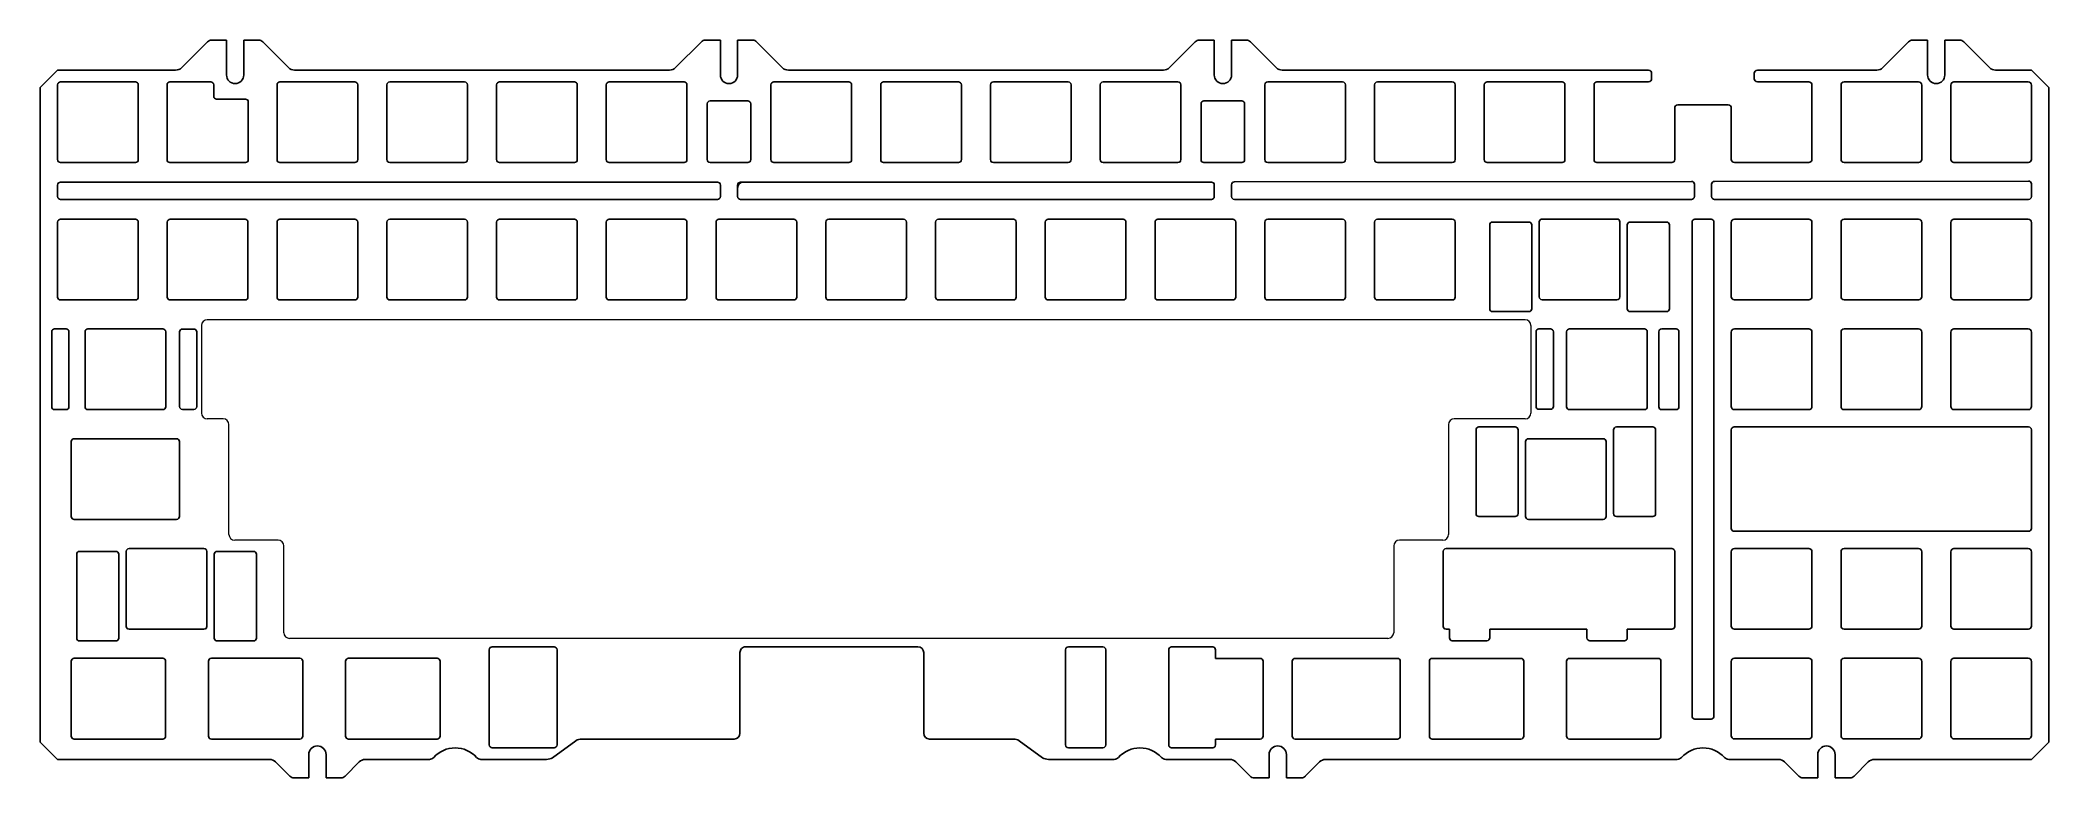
# Model space of a CAD drawing. Header units: inches. Extents: x 1 to 350, y 1 to 129.
import ezdxf

# ---------------------------------------------------------------- set-up
doc = ezdxf.new("R2010")
doc.units = ezdxf.units.IN
doc.header["$MEASUREMENT"] = 0
doc.layers.add('HOLE', color=10, linetype='Continuous')
doc.layers.add('최종보강', color=7, linetype='Continuous')

msp = doc.modelspace()

# ---------------------------------------------------------------- linework, layer by layer
at = {"color": 7}
for p, q in [((281.07, 122.16), (281.07, 123.09)), ((298.89, 122.16), (298.89, 123.09)), ((299.44, 121.61), (308.34, 121.61)), ((308.89, 121.06), (308.89, 108.16)), ((285.62, 117.61), (294.34, 117.61)), ((294.89, 108.16), (294.89, 117.06)), ((308.34, 107.61), (295.44, 107.61)), ((294.89, 61.25), (294.89, 44.15)), ((346.99, 61.25), (346.99, 44.15)), ((38.87, 39.66), (38.87, 25.12)), ((285.07, 40.15), (285.07, 27.15)), ((245.92, 26.65), (245.38, 26.65)), ((252.47, 24.65), (246.47, 24.65)), ((269.84, 25.14), (269.84, 26.65)), ((122.82, 22.59), (122.82, 8.6)), ((154.72, 22.59), (154.72, 8.6))]:
    msp.add_line(p, q, dxfattribs=at)
at = {"color": 7, "linetype": 'Continuous', "lineweight": 0}
for p, q in [((259.1, 80.35), (30.35, 80.35)), ((29.35, 79.35), (29.35, 64.15)), ((260.1, 79.35), (260.1, 64.15)), ((33.11, 63.15), (30.35, 63.15)), ((259.1, 63.15), (246.81, 63.15)), ((34.11, 43.1), (34.11, 62.15)), ((245.81, 62.15), (245.81, 43.1)), ((42.64, 42.1), (35.11, 42.1)), ((244.81, 42.1), (237.29, 42.1)), ((43.64, 26.05), (43.64, 41.1)), ((236.29, 41.1), (236.29, 26.05)), ((235.29, 25.05), (44.64, 25.05))]:
    msp.add_line(p, q, dxfattribs=at)
at = {"color": 7, "linetype": 'Continuous', "lineweight": 25}
for p, q in [((244.88, 27.15), (244.88, 40.15)), ((245.38, 40.65), (284.57, 40.65)), ((245.88, 26.65), (245.97, 26.65)), ((245.97, 25.15), (245.97, 26.65)), ((269.84, 26.65), (252.97, 26.65)), ((252.97, 26.65), (252.97, 25.15)), ((284.57, 26.65), (276.84, 26.65)), ((276.84, 26.65), (276.84, 25.14)), ((197.25, 6.58), (197.25, 23.08)), ((197.75, 23.58), (204.87, 23.58)), ((205.37, 23.08), (205.37, 21.58)), ((205.37, 21.58), (213.13, 21.58)), ((205.37, 6.58), (205.37, 7.58)), ((213.13, 7.58), (205.37, 7.58)), ((197.75, 6.08), (204.87, 6.08))]:
    msp.add_line(p, q, dxfattribs=at)
msp.add_line((123.82, 23.59), (153.72, 23.59))
at = {"color": 7}
for points in [[(327.39, 121.61, -0.414214), (327.94, 121.06), (327.94, 108.16, -0.414214), (327.39, 107.61), (314.49, 107.61, -0.414214), (313.94, 108.16), (313.94, 121.06, -0.414214), (314.49, 121.61)], [(346.44, 121.61, -0.414214), (346.99, 121.06), (346.99, 108.16, -0.414214), (346.44, 107.61), (333.54, 107.61, -0.414214), (332.99, 108.16), (332.99, 121.06, -0.414214), (333.54, 121.61)], [(294.89, 97.23, -0.414214), (295.44, 97.78), (308.34, 97.78, -0.414214), (308.89, 97.23), (308.89, 84.33, -0.414214), (308.34, 83.78), (295.44, 83.78, -0.414214), (294.89, 84.33)], [(327.39, 97.78, -0.414214), (327.94, 97.23), (327.94, 84.33, -0.414214), (327.39, 83.78), (314.49, 83.78, -0.414214), (313.94, 84.33), (313.94, 97.23, -0.414214), (314.49, 97.78)], [(346.44, 97.78, -0.414214), (346.99, 97.23), (346.99, 84.33, -0.414214), (346.44, 83.78), (333.54, 83.78, -0.414214), (332.99, 84.33), (332.99, 97.23, -0.414214), (333.54, 97.78)], [(294.89, 78.2, -0.414214), (295.44, 78.75), (308.34, 78.75, -0.414214), (308.89, 78.2), (308.89, 65.3, -0.414214), (308.34, 64.75), (295.44, 64.75, -0.414214), (294.89, 65.3)], [(327.39, 78.75, -0.414214), (327.94, 78.2), (327.94, 65.3, -0.414214), (327.39, 64.75), (314.49, 64.75, -0.414214), (313.94, 65.3), (313.94, 78.2, -0.414214), (314.49, 78.75)], [(346.44, 78.75, -0.414214), (346.99, 78.2), (346.99, 65.3, -0.414214), (346.44, 64.75), (333.54, 64.75, -0.414214), (332.99, 65.3), (332.99, 78.2, -0.414214), (333.54, 78.75)], [(294.89, 40.1, -0.414214), (295.44, 40.65), (308.34, 40.65, -0.414214), (308.89, 40.1), (308.89, 27.2, -0.414214), (308.34, 26.65), (295.44, 26.65, -0.414214), (294.89, 27.2)], [(327.39, 40.65, -0.414214), (327.94, 40.1), (327.94, 27.2, -0.414214), (327.39, 26.65), (314.49, 26.65, -0.414214), (313.94, 27.2), (313.94, 40.1, -0.414214), (314.49, 40.65)], [(346.44, 40.65, -0.414214), (346.99, 40.1), (346.99, 27.2, -0.414214), (346.44, 26.65), (333.54, 26.65, -0.414214), (332.99, 27.2), (332.99, 40.1, -0.414214), (333.54, 40.65)], [(294.89, 21.07, -0.414214), (295.44, 21.62), (308.34, 21.62, -0.414214), (308.89, 21.07), (308.89, 8.17, -0.414214), (308.34, 7.62), (295.44, 7.62, -0.414214), (294.89, 8.17)], [(327.39, 21.62, -0.414214), (327.94, 21.07), (327.94, 8.17, -0.414214), (327.39, 7.62), (314.49, 7.62, -0.414214), (313.94, 8.17), (313.94, 21.07, -0.414214), (314.49, 21.62)], [(346.44, 21.62, -0.414214), (346.99, 21.07), (346.99, 8.17, -0.414214), (346.44, 7.62), (333.54, 7.62, -0.414214), (332.99, 8.17), (332.99, 21.07, -0.414214), (333.54, 21.62)]]:
    msp.add_lwpolyline(points, format="xyb", close=True, dxfattribs=at)
for centre, radius, start, end in [((280.52, 123.09), 0.55, 0, 90), ((280.52, 122.16), 0.55, 270, 0), ((299.44, 123.09), 0.55, 90, 180), ((299.44, 122.16), 0.55, 180, 270), ((308.34, 121.06), 0.55, 0, 90), ((285.62, 117.06), 0.55, 90, 180), ((294.34, 117.06), 0.55, 0, 90), ((295.44, 108.16), 0.55, 180, 270), ((308.34, 108.16), 0.55, 270, 0), ((295.39, 61.25), 0.5, 90, 180), ((346.49, 61.25), 0.5, 0, 90), ((295.39, 44.15), 0.5, 180, 270), ((346.49, 44.15), 0.5, 270, 0), ((38.37, 39.66), 0.5, 0, 90), ((284.57, 40.15), 0.5, 0, 89.9999), ((38.37, 25.12), 0.5, 270, 0), ((245.38, 27.15), 0.5, 180, 270), ((252.47, 25.15), 0.5, 270, 0), ((270.34, 25.14), 0.5, 180, 270), ((276.34, 25.14), 0.5, 270, 0), ((213.13, 21.08), 0.5, 359.9975, 90), ((121.82, 8.6), 1, 270, 0), ((155.72, 8.6), 1, 180, 270)]:
    msp.add_arc(centre, radius, start, end, dxfattribs=at)
at = {"color": 7, "linetype": 'Continuous', "lineweight": 0}
for centre, start, end in [((30.35, 79.35), 90, 180), ((259.1, 79.35), 0, 90), ((30.35, 64.15), 180, 270), ((33.11, 62.15), 0, 90), ((246.81, 62.15), 90, 180), ((259.1, 64.15), 270, 0), ((35.11, 43.1), 180, 270), ((42.64, 41.1), 0, 90), ((237.29, 41.1), 90, 180), ((244.81, 43.1), 270, 0), ((44.64, 26.05), 180, 270), ((235.29, 26.05), 270, 0)]:
    msp.add_arc(centre, 1, start, end, dxfattribs=at)
at = {"color": 7, "linetype": 'Continuous', "lineweight": 25}
for centre, radius, start, end in [((245.38, 40.15), 0.5, 89.9999, 180), ((284.07, 39.65), 1, 89.4666, 90), ((197.75, 23.08), 0.5, 90, 180), ((204.87, 23.08), 0.5, 0, 90), ((197.75, 6.58), 0.5, 180, 270), ((204.87, 6.58), 0.5, 270, 0)]:
    msp.add_arc(centre, radius, start, end, dxfattribs=at)
at = {"color": 7, "lineweight": 25}
for centre, start, end in [((246.47, 25.15), 180, 270), ((284.57, 27.15), 270, 0)]:
    msp.add_arc(centre, 0.5, start, end, dxfattribs=at)
for centre, start, end in [((123.82, 22.59), 89.9973, 180), ((153.72, 22.59), 0, 89.9973)]:
    msp.add_arc(centre, 1, start, end)
at = {"layer": 'Defpoints', "color": 7}
for p, q in [((30.39, 128.54), (25.92, 124.07)), ((33.69, 128.84), (31.1, 128.84)), ((33.69, 122.81), (33.69, 128.84)), ((39.27, 128.84), (36.69, 128.84)), ((36.69, 128.84), (36.69, 122.81)), ((44.45, 124.07), (39.98, 128.54)), ((116.12, 128.54), (111.65, 124.07)), ((119.41, 128.84), (116.82, 128.84)), ((119.41, 122.81), (119.41, 128.84)), ((125, 128.84), (122.41, 128.84)), ((122.41, 128.84), (122.41, 122.81)), ((130.17, 124.07), (125.7, 128.54)), ((201.84, 128.54), (197.37, 124.07)), ((205.14, 128.84), (202.55, 128.84)), ((205.14, 122.81), (205.14, 128.84)), ((210.72, 128.84), (208.14, 128.84)), ((208.14, 128.84), (208.14, 122.81)), ((211.43, 128.54), (215.9, 124.07)), ((321.2, 124.07), (325.67, 128.54)), ((328.96, 128.84), (326.37, 128.84)), ((328.96, 122.81), (328.96, 128.84)), ((334.55, 128.84), (331.96, 128.84)), ((331.96, 128.84), (331.96, 122.81)), ((335.25, 128.54), (339.72, 124.07)), ((4.35, 123.64), (1.35, 120.64)), ((24.86, 123.64), (4.35, 123.64)), ((110.59, 123.64), (45.51, 123.64)), ((196.31, 123.64), (131.23, 123.64)), ((216.96, 123.64), (280.52, 123.64)), ((299.44, 123.64), (320.14, 123.64)), ((340.78, 123.64), (347.01, 123.64)), ((347.01, 123.64), (350.01, 120.64)), ((1.35, 120.64), (1.35, 7.07)), ((4.37, 108.11), (4.37, 121.11)), ((4.87, 121.61), (17.87, 121.61)), ((18.37, 108.11), (18.37, 121.11)), ((23.37, 108.11), (23.37, 121.11)), ((23.87, 121.61), (30.97, 121.61)), ((31.47, 119.11), (31.47, 121.11)), ((31.97, 118.61), (36.97, 118.61)), ((42.47, 108.11), (42.47, 121.11)), ((42.97, 121.61), (55.97, 121.61)), ((56.47, 108.11), (56.47, 121.11)), ((61.52, 108.11), (61.52, 121.11)), ((62.02, 121.61), (75.02, 121.61)), ((75.52, 108.11), (75.52, 121.11)), ((80.57, 108.11), (80.57, 121.11)), ((81.07, 121.61), (94.07, 121.61)), ((94.57, 108.11), (94.57, 121.11)), ((99.62, 108.11), (99.62, 121.11)), ((100.12, 121.61), (113.12, 121.61)), ((113.62, 108.11), (113.62, 121.11)), ((128.2, 108.11), (128.2, 121.11)), ((128.7, 121.61), (141.7, 121.61)), ((142.2, 108.11), (142.2, 121.11)), ((147.25, 108.11), (147.25, 121.11)), ((147.75, 121.61), (160.75, 121.61)), ((161.25, 108.11), (161.25, 121.11)), ((166.3, 108.11), (166.3, 121.11)), ((166.8, 121.61), (179.8, 121.61)), ((180.3, 108.11), (180.3, 121.11)), ((185.35, 108.11), (185.35, 121.11)), ((185.85, 121.61), (198.85, 121.61)), ((199.35, 108.11), (199.35, 121.11)), ((213.92, 108.11), (213.92, 121.11)), ((214.42, 121.61), (227.42, 121.61)), ((227.92, 108.11), (227.92, 121.11)), ((232.97, 108.11), (232.97, 121.11)), ((233.47, 121.61), (246.47, 121.61)), ((246.97, 108.11), (246.97, 121.11)), ((252.02, 108.11), (252.02, 121.11)), ((252.52, 121.61), (265.52, 121.61)), ((266.02, 108.11), (266.02, 121.11)), ((271.07, 108.11), (271.07, 121.11)), ((271.57, 121.61), (280.52, 121.61)), ((350.01, 120.64), (350.01, 7.07)), ((37.47, 108.11), (37.47, 118.11)), ((117.13, 108.11), (117.13, 117.81)), ((117.63, 118.31), (124.19, 118.31)), ((124.69, 108.11), (124.69, 117.81)), ((202.85, 108.11), (202.85, 117.81)), ((203.35, 118.31), (209.92, 118.31)), ((210.42, 108.11), (210.42, 117.81)), ((285.07, 108.11), (285.07, 117.06)), ((4.87, 107.61), (17.87, 107.61)), ((23.87, 107.61), (36.97, 107.61)), ((42.97, 107.61), (55.97, 107.61)), ((62.02, 107.61), (75.02, 107.61)), ((81.07, 107.61), (94.07, 107.61)), ((100.12, 107.61), (113.12, 107.61)), ((117.63, 107.61), (124.19, 107.61)), ((128.7, 107.61), (141.7, 107.61)), ((147.75, 107.61), (160.75, 107.61)), ((166.8, 107.61), (179.8, 107.61)), ((185.85, 107.61), (198.85, 107.61)), ((203.35, 107.61), (209.92, 107.61)), ((214.42, 107.61), (227.42, 107.61)), ((233.47, 107.61), (246.47, 107.61)), ((252.52, 107.61), (265.52, 107.61)), ((271.57, 107.61), (284.57, 107.61)), ((4.37, 103.71), (4.37, 101.71)), ((4.87, 104.21), (118.91, 104.21)), ((4.87, 101.21), (118.91, 101.21)), ((119.41, 103.71), (119.41, 101.71)), ((122.41, 103.71), (122.41, 101.71)), ((122.91, 104.21), (204.64, 104.21)), ((122.91, 101.21), (204.64, 101.21)), ((205.14, 103.71), (205.14, 101.71)), ((208.14, 103.77), (208.14, 101.71)), ((208.63, 104.27), (287.98, 104.35)), ((208.64, 101.21), (287.98, 101.21)), ((288.48, 103.85), (288.48, 101.71)), ((291.48, 103.85), (291.48, 101.71)), ((291.98, 104.35), (346.48, 104.4)), ((291.98, 101.21), (346.49, 101.21)), ((346.99, 103.9), (346.99, 101.71)), ((4.87, 97.78), (17.87, 97.78)), ((23.92, 97.78), (36.92, 97.78)), ((42.97, 97.78), (55.97, 97.78)), ((62.02, 97.78), (75.02, 97.78)), ((81.07, 97.78), (94.07, 97.78)), ((100.12, 97.78), (113.12, 97.78)), ((119.17, 97.78), (132.17, 97.78)), ((138.22, 97.78), (151.22, 97.78)), ((157.27, 97.78), (170.27, 97.78)), ((176.32, 97.78), (189.32, 97.78)), ((195.37, 97.78), (208.37, 97.78)), ((214.42, 97.78), (227.42, 97.78)), ((233.47, 97.78), (246.47, 97.78)), ((262.05, 97.8), (275.05, 97.8)), ((291.39, 97.78), (288.58, 97.78)), ((4.37, 84.28), (4.37, 97.28)), ((18.37, 84.28), (18.37, 97.28)), ((23.42, 84.28), (23.42, 97.28)), ((37.42, 84.28), (37.42, 97.28)), ((42.47, 84.28), (42.47, 97.28)), ((56.47, 84.28), (56.47, 97.28)), ((61.52, 84.28), (61.52, 97.28)), ((75.52, 84.28), (75.52, 97.28)), ((80.57, 84.28), (80.57, 97.28)), ((94.57, 84.28), (94.57, 97.28)), ((99.62, 84.28), (99.62, 97.28)), ((113.62, 84.28), (113.62, 97.28)), ((118.67, 84.28), (118.67, 97.28)), ((132.67, 84.28), (132.67, 97.28)), ((137.72, 84.28), (137.72, 97.28)), ((151.72, 84.28), (151.72, 97.28)), ((156.77, 84.28), (156.77, 97.28)), ((170.77, 84.28), (170.77, 97.28)), ((175.82, 84.28), (175.82, 97.28)), ((189.82, 84.28), (189.82, 97.28)), ((194.87, 84.28), (194.87, 97.28)), ((208.87, 84.28), (208.87, 97.28)), ((213.92, 84.28), (213.92, 97.28)), ((227.92, 84.28), (227.92, 97.28)), ((232.97, 84.28), (232.97, 97.28)), ((246.97, 84.28), (246.97, 97.28)), ((261.55, 84.3), (261.55, 97.3)), ((275.55, 84.3), (275.55, 97.3)), ((288.08, 97.28), (288.08, 11.57)), ((291.89, 11.57), (291.89, 97.28)), ((4.87, 83.78), (17.87, 83.78)), ((23.92, 83.78), (36.92, 83.78)), ((42.97, 83.78), (55.97, 83.78)), ((62.02, 83.78), (75.02, 83.78)), ((81.07, 83.78), (94.07, 83.78)), ((100.12, 83.78), (113.12, 83.78)), ((119.17, 83.78), (132.17, 83.78)), ((138.22, 83.78), (151.22, 83.78)), ((157.27, 83.78), (170.27, 83.78)), ((176.32, 83.78), (189.32, 83.78)), ((195.37, 83.78), (208.37, 83.78)), ((214.42, 83.78), (227.42, 83.78)), ((233.47, 83.78), (246.47, 83.78)), ((262.05, 83.8), (275.05, 83.8)), ((3.35, 65.25), (3.35, 78.25)), ((5.85, 78.75), (3.85, 78.75)), ((6.35, 65.25), (6.35, 78.25)), ((9.14, 65.25), (9.14, 78.25)), ((9.64, 78.75), (22.64, 78.75)), ((23.14, 65.25), (23.14, 78.25)), ((25.54, 65.28), (25.54, 78.22)), ((26.04, 78.72), (28.04, 78.72)), ((28.54, 78.22), (28.54, 65.28)), ((261.01, 65.31), (261.01, 78.25)), ((261.51, 78.75), (263.51, 78.75)), ((264.01, 78.25), (264.01, 65.31)), ((266.31, 65.25), (266.31, 78.25)), ((266.81, 78.75), (279.81, 78.75)), ((280.31, 65.25), (280.31, 78.25)), ((282.31, 78.25), (282.31, 65.25)), ((282.81, 78.75), (285.31, 78.75)), ((285.81, 78.25), (285.81, 65.25)), ((5.85, 64.75), (3.85, 64.75)), ((9.64, 64.75), (22.64, 64.75)), ((28.04, 64.78), (26.04, 64.78)), ((263.51, 64.81), (261.51, 64.81)), ((266.81, 64.75), (279.81, 64.75)), ((282.81, 64.75), (285.31, 64.75)), ((25.02, 59.7), (7.25, 59.7)), ((259.67, 59.7), (272.67, 59.7)), ((346.49, 61.75), (295.39, 61.75)), ((6.75, 59.2), (6.75, 46.2)), ((25.52, 46.2), (25.52, 59.2)), ((259.17, 46.2), (259.17, 59.2)), ((273.17, 46.2), (273.17, 59.2)), ((7.25, 45.7), (25.02, 45.7)), ((259.67, 45.7), (272.67, 45.7)), ((295.39, 43.65), (346.49, 43.65)), ((16.28, 27.15), (16.28, 40.15)), ((16.78, 40.65), (29.78, 40.65)), ((30.28, 27.15), (30.28, 40.15)), ((16.78, 26.65), (29.78, 26.65)), ((270.34, 24.64), (276.34, 24.64)), ((6.75, 21.1), (6.75, 8.1)), ((22.63, 21.6), (7.25, 21.6)), ((23.13, 8.1), (23.13, 21.1)), ((30.56, 21.1), (30.56, 8.1)), ((46.44, 21.6), (31.06, 21.6)), ((46.94, 8.1), (46.94, 21.1)), ((54.37, 21.1), (54.37, 8.1)), ((70.25, 21.6), (54.87, 21.6)), ((70.75, 8.1), (70.75, 21.1)), ((213.63, 8.08), (213.63, 21.08)), ((218.68, 21.09), (218.68, 8.09)), ((236.94, 21.59), (219.18, 21.59)), ((237.44, 8.09), (237.44, 21.09)), ((242.49, 21.09), (242.49, 8.09)), ((258.37, 21.59), (242.99, 21.59)), ((258.87, 8.09), (258.87, 21.09)), ((266.3, 21.09), (266.3, 8.09)), ((282.18, 21.59), (266.8, 21.59)), ((282.68, 8.09), (282.68, 21.09)), ((288.58, 11.07), (291.39, 11.07)), ((1.35, 7.07), (4.35, 4.07)), ((7.25, 7.6), (22.63, 7.6)), ((31.06, 7.6), (46.44, 7.6)), ((54.87, 7.6), (70.25, 7.6)), ((79.31, 8.6), (79.31, 8.6)), ((90.29, 4.36), (94.33, 7.31)), ((95.37, 7.6), (121.82, 7.6)), ((155.72, 7.6), (170.26, 7.6)), ((171.3, 7.31), (175.35, 4.36)), ((219.18, 7.59), (236.94, 7.59)), ((242.99, 7.59), (258.37, 7.59)), ((266.8, 7.59), (282.18, 7.59)), ((350.01, 7.07), (347.01, 4.07)), ((4.35, 4.07), (41.15, 4.07)), ((42.21, 3.63), (44.68, 1.17)), ((47.97, 0.87), (47.97, 4.9)), ((50.97, 4.9), (50.97, 0.87)), ((54.27, 1.17), (56.73, 3.63)), ((57.79, 4.07), (68.91, 4.07)), ((78.31, 4.07), (77.85, 4.07)), ((77.85, 4.07), (89.25, 4.07)), ((176.38, 4.07), (187.78, 4.07)), ((196.73, 4.07), (207.84, 4.07)), ((208.9, 3.63), (211.37, 1.17)), ((214.66, 0.87), (214.66, 4.9)), ((217.66, 4.9), (217.66, 0.87)), ((220.95, 1.17), (223.42, 3.63)), ((285.51, 4.07), (224.48, 4.07)), ((303.09, 4.07), (294.45, 4.07)), ((304.15, 3.63), (306.62, 1.17)), ((309.91, 0.87), (309.91, 4.9)), ((312.91, 4.9), (312.91, 0.87)), ((316.2, 1.17), (318.67, 3.63)), ((347.01, 4.07), (319.73, 4.07)), ((45.39, 0.87), (47.97, 0.87)), ((50.97, 0.87), (53.56, 0.87)), ((212.07, 0.87), (214.66, 0.87)), ((217.66, 0.87), (220.25, 0.87)), ((307.32, 0.87), (309.91, 0.87)), ((312.91, 0.87), (315.5, 0.87))]:
    msp.add_line(p, q, dxfattribs=at)
for centre, radius, start, end in [((31.1, 127.84), 1, 90, 135), ((39.27, 127.84), 1, 45, 90), ((116.82, 127.84), 1, 90, 135), ((125, 127.84), 1, 45, 90), ((202.55, 127.84), 1, 90, 135), ((210.72, 127.84), 1, 45, 90), ((326.37, 127.84), 1, 90, 135), ((334.55, 127.84), 1, 45, 90), ((24.86, 125.14), 1.5, 270, 315), ((35.19, 122.81), 1.5, 180, 0), ((45.51, 125.14), 1.5, 225, 270), ((110.59, 125.14), 1.5, 270, 315), ((120.91, 122.81), 1.5, 180, 0), ((131.23, 125.14), 1.5, 225, 270), ((196.31, 125.14), 1.5, 270, 315), ((206.64, 122.81), 1.5, 180, 0), ((216.96, 125.14), 1.5, 225, 270), ((320.14, 125.14), 1.5, 270, 315), ((330.46, 122.81), 1.5, 180, 0), ((340.78, 125.14), 1.5, 225, 270), ((4.87, 121.11), 0.5, 90, 180), ((17.87, 121.11), 0.5, 0, 90), ((23.87, 121.11), 0.5, 90, 180), ((30.97, 121.11), 0.5, 0, 90), ((31.97, 119.11), 0.5, 180, 270), ((36.97, 118.11), 0.5, 0, 90), ((42.97, 121.11), 0.5, 90, 180), ((55.97, 121.11), 0.5, 0, 90), ((62.02, 121.11), 0.5, 90, 180), ((75.02, 121.11), 0.5, 0, 90), ((81.07, 121.11), 0.5, 90, 180), ((94.07, 121.11), 0.5, 0, 90), ((100.12, 121.11), 0.5, 90, 180), ((113.12, 121.11), 0.5, 0, 90), ((128.7, 121.11), 0.5, 90, 180), ((141.7, 121.11), 0.5, 0, 90), ((147.75, 121.11), 0.5, 90, 180), ((160.75, 121.11), 0.5, 0, 90), ((166.8, 121.11), 0.5, 90, 180), ((179.8, 121.11), 0.5, 0, 90), ((185.85, 121.11), 0.5, 90, 180), ((198.85, 121.11), 0.5, 0, 90), ((214.42, 121.11), 0.5, 90, 180), ((227.42, 121.11), 0.5, 0, 90), ((233.47, 121.11), 0.5, 90, 180), ((246.47, 121.11), 0.5, 0, 90), ((252.52, 121.11), 0.5, 90, 180), ((265.52, 121.11), 0.5, 0, 90), ((271.57, 121.11), 0.5, 90, 180), ((117.63, 117.81), 0.5, 90, 180), ((124.19, 117.81), 0.5, 0, 90), ((203.35, 117.81), 0.5, 90, 180), ((209.92, 117.81), 0.5, 0, 90), ((4.87, 108.11), 0.5, 180, 270), ((17.87, 108.11), 0.5, 270, 0), ((23.87, 108.11), 0.5, 180, 270), ((36.97, 108.11), 0.5, 270, 0), ((42.97, 108.11), 0.5, 180, 270), ((55.97, 108.11), 0.5, 270, 0), ((62.02, 108.11), 0.5, 180, 270), ((75.02, 108.11), 0.5, 270, 0), ((81.07, 108.11), 0.5, 180, 270), ((94.07, 108.11), 0.5, 270, 0), ((100.12, 108.11), 0.5, 180, 270), ((113.12, 108.11), 0.5, 270, 0), ((117.63, 108.11), 0.5, 180, 270), ((124.19, 108.11), 0.5, 270, 0), ((128.7, 108.11), 0.5, 180, 270), ((141.7, 108.11), 0.5, 270, 0), ((147.75, 108.11), 0.5, 180, 270), ((160.75, 108.11), 0.5, 270, 0), ((166.8, 108.11), 0.5, 180, 270), ((179.8, 108.11), 0.5, 270, 0), ((185.85, 108.11), 0.5, 180, 270), ((198.85, 108.11), 0.5, 270, 0), ((203.35, 108.11), 0.5, 180, 270), ((209.92, 108.11), 0.5, 270, 0), ((214.42, 108.11), 0.5, 180, 270), ((227.42, 108.11), 0.5, 270, 0), ((233.47, 108.11), 0.5, 180, 270), ((246.47, 108.11), 0.5, 270, 0), ((252.52, 108.11), 0.5, 180, 270), ((265.52, 108.11), 0.5, 270, 0), ((271.57, 108.11), 0.5, 180, 270), ((284.57, 108.11), 0.5, 270, 0), ((4.87, 103.71), 0.5, 90, 180), ((4.87, 101.71), 0.5, 180, 270), ((118.91, 103.71), 0.5, 0, 90), ((118.91, 101.71), 0.5, 270, 0), ((122.91, 103.71), 0.5, 90, 180), ((123.41, 103.21), 1, 90, 180), ((122.91, 101.71), 0.5, 180, 270), ((204.64, 103.71), 0.5, 0, 90), ((204.64, 101.71), 0.5, 270, 0), ((208.64, 103.77), 0.5, 90.0542, 180), ((208.64, 101.71), 0.5, 180, 270), ((287.98, 103.85), 0.5, 360, 90.0542), ((287.98, 101.71), 0.5, 270, 360), ((291.98, 103.85), 0.5, 90.0542, 180), ((291.98, 101.71), 0.5, 180, 270), ((346.49, 103.9), 0.5, 0, 90.0542), ((346.49, 101.71), 0.5, 270, 0), ((4.87, 97.28), 0.5, 90, 180), ((17.87, 97.28), 0.5, 0, 90), ((23.92, 97.28), 0.5, 90, 180), ((36.92, 97.28), 0.5, 0, 90), ((42.97, 97.28), 0.5, 90, 180), ((55.97, 97.28), 0.5, 0, 90), ((62.02, 97.28), 0.5, 90, 180), ((75.02, 97.28), 0.5, 0, 90), ((81.07, 97.28), 0.5, 90, 180), ((94.07, 97.28), 0.5, 0, 90), ((100.12, 97.28), 0.5, 90, 180), ((113.12, 97.28), 0.5, 0, 90), ((119.17, 97.28), 0.5, 90, 180), ((132.17, 97.28), 0.5, 0, 90), ((138.22, 97.28), 0.5, 90, 180), ((151.22, 97.28), 0.5, 0, 90), ((157.27, 97.28), 0.5, 90, 180), ((170.27, 97.28), 0.5, 0, 90), ((176.32, 97.28), 0.5, 90, 180), ((189.32, 97.28), 0.5, 0, 90), ((195.37, 97.28), 0.5, 90, 180), ((208.37, 97.28), 0.5, 0, 90), ((214.42, 97.28), 0.5, 90, 180), ((227.42, 97.28), 0.5, 0, 90), ((233.47, 97.28), 0.5, 90, 180), ((246.47, 97.28), 0.5, 0, 90), ((262.05, 97.3), 0.5, 90, 180), ((275.05, 97.3), 0.5, 0, 90), ((288.58, 97.28), 0.5, 90, 180), ((291.39, 97.28), 0.5, 0, 90), ((4.87, 84.28), 0.5, 180, 270), ((17.87, 84.28), 0.5, 270, 0), ((23.92, 84.28), 0.5, 180, 270), ((36.92, 84.28), 0.5, 270, 0), ((42.97, 84.28), 0.5, 180, 270), ((55.97, 84.28), 0.5, 270, 0), ((62.02, 84.28), 0.5, 180, 270), ((75.02, 84.28), 0.5, 270, 0), ((81.07, 84.28), 0.5, 180, 270), ((94.07, 84.28), 0.5, 270, 0), ((100.12, 84.28), 0.5, 180, 270), ((113.12, 84.28), 0.5, 270, 0), ((119.17, 84.28), 0.5, 180, 270), ((132.17, 84.28), 0.5, 270, 0), ((138.22, 84.28), 0.5, 180, 270), ((151.22, 84.28), 0.5, 270, 0), ((157.27, 84.28), 0.5, 180, 270), ((170.27, 84.28), 0.5, 270, 0), ((176.32, 84.28), 0.5, 180, 270), ((189.32, 84.28), 0.5, 270, 0), ((195.37, 84.28), 0.5, 180, 270), ((208.37, 84.28), 0.5, 270, 0), ((214.42, 84.28), 0.5, 180, 270), ((227.42, 84.28), 0.5, 270, 0), ((233.47, 84.28), 0.5, 180, 270), ((246.47, 84.28), 0.5, 270, 0), ((262.05, 84.3), 0.5, 180, 270), ((275.05, 84.3), 0.5, 270, 0), ((3.85, 78.25), 0.5, 90, 180), ((5.85, 78.25), 0.5, 0, 90), ((9.64, 78.25), 0.5, 90, 180), ((22.64, 78.25), 0.5, 0, 90), ((26.04, 78.22), 0.5, 90, 180), ((28.04, 78.22), 0.5, 360, 90), ((261.51, 78.25), 0.5, 90, 180), ((263.51, 78.25), 0.5, 360, 90), ((266.81, 78.25), 0.5, 90, 180), ((279.81, 78.25), 0.5, 0, 90), ((282.81, 78.25), 0.5, 90, 180), ((285.31, 78.25), 0.5, 0, 90), ((3.85, 65.25), 0.5, 180, 270), ((5.85, 65.25), 0.5, 270, 0), ((9.64, 65.25), 0.5, 180, 270), ((22.64, 65.25), 0.5, 270, 0), ((26.04, 65.28), 0.5, 180, 270), ((28.04, 65.28), 0.5, 270, 360), ((261.51, 65.31), 0.5, 180, 270), ((263.51, 65.31), 0.5, 270, 360), ((266.81, 65.25), 0.5, 180, 270), ((279.81, 65.25), 0.5, 270, 0), ((282.81, 65.25), 0.5, 180, 270), ((285.31, 65.25), 0.5, 270, 0), ((7.25, 59.2), 0.5, 90, 180), ((25.02, 59.2), 0.5, 0, 90), ((259.67, 59.2), 0.5, 90, 180), ((272.67, 59.2), 0.5, 0, 90), ((7.25, 46.2), 0.5, 180, 270), ((25.02, 46.2), 0.5, 270, 0), ((259.67, 46.2), 0.5, 180, 270), ((272.67, 46.2), 0.5, 270, 0), ((16.78, 40.15), 0.5, 90, 180), ((29.78, 40.15), 0.5, 0, 90), ((16.78, 27.15), 0.5, 180, 270), ((29.78, 27.15), 0.5, 270, 0), ((7.25, 21.1), 0.5, 89.9975, 179.9975), ((22.63, 21.1), 0.5, 359.9975, 89.9975), ((31.06, 21.1), 0.5, 89.9975, 179.9975), ((46.44, 21.1), 0.5, 359.9975, 89.9975), ((54.87, 21.1), 0.5, 89.9975, 179.9975), ((70.25, 21.1), 0.5, 359.9975, 89.9975), ((219.18, 21.09), 0.5, 89.9975, 179.9975), ((219.18, 21.09), 0.5, 89.9975, 179.9975), ((236.94, 21.09), 0.5, 359.9975, 89.9975), ((242.99, 21.09), 0.5, 89.9975, 179.9975), ((258.37, 21.09), 0.5, 359.9975, 89.9975), ((266.8, 21.09), 0.5, 89.9975, 179.9975), ((282.18, 21.09), 0.5, 359.9975, 89.9975), ((288.58, 11.57), 0.5, 180, 270), ((291.39, 11.57), 0.5, 270, 0), ((7.25, 8.1), 0.5, 179.9975, 269.9975), ((22.63, 8.1), 0.5, 269.9975, 359.9975), ((31.06, 8.1), 0.5, 179.9975, 269.9975), ((46.44, 8.1), 0.5, 269.9975, 359.9975), ((54.87, 8.1), 0.5, 179.9975, 269.9975), ((70.25, 8.1), 0.5, 269.9975, 359.9975), ((95.37, 5.6), 2, 90, 121.1739), ((170.26, 5.6), 2, 58.8261, 90), ((213.13, 8.09), 0.5, 269.9975, 359.9975), ((219.18, 8.09), 0.5, 179.9975, 269.9975), ((236.94, 8.09), 0.5, 269.9975, 359.9975), ((242.99, 8.09), 0.5, 179.9975, 269.9975), ((258.37, 8.09), 0.5, 269.9975, 359.9975), ((266.8, 8.09), 0.5, 179.9975, 269.9975), ((282.18, 8.09), 0.5, 269.9975, 359.9975), ((41.15, 2.57), 1.5, 45, 90), ((49.47, 4.9), 1.5, 0, 180), ((57.79, 2.57), 1.5, 90, 135), ((68.91, 5.07), 1, 270, 318.1897), ((73.38, 1.07), 5, 41.8103, 138.1897), ((77.85, 5.07), 1, 221.8103, 270), ((77.85, 5.07), 1, 221.8103, 270), ((89.25, 6.07), 2, 270, 301.1739), ((176.38, 6.07), 2, 238.8261, 270), ((187.78, 5.07), 1, 270, 318.1897), ((192.25, 1.07), 5, 41.8103, 138.1897), ((196.73, 5.07), 1, 221.8103, 270), ((207.84, 2.57), 1.5, 45, 90), ((207.84, 2.57), 1.5, 45, 90), ((216.16, 4.9), 1.5, 0, 180), ((224.48, 2.57), 1.5, 90, 135), ((285.51, 5.07), 1, 270, 318.1897), ((289.98, 1.07), 5, 41.8103, 138.1897), ((294.45, 5.07), 1, 221.8103, 270), ((303.09, 2.57), 1.5, 45, 90), ((311.41, 4.9), 1.5, 0, 180), ((319.73, 2.57), 1.5, 90, 135), ((45.39, 1.87), 1, 225, 270), ((53.56, 1.87), 1, 270, 315), ((212.07, 1.87), 1, 225, 270), ((220.25, 1.87), 1, 270, 315), ((307.32, 1.87), 1, 225, 270), ((315.5, 1.87), 1, 270, 315)]:
    msp.add_arc(centre, radius, start, end, dxfattribs=at)
at = {"layer": 'HOLE', "color": 7}
for p, q in [((252.96, 82.25), (252.96, 96.79)), ((253.46, 97.29), (259.76, 97.29)), ((260.26, 96.79), (260.26, 82.25)), ((276.84, 82.25), (276.84, 96.79)), ((277.34, 97.29), (283.64, 97.29)), ((284.14, 96.79), (284.14, 82.25)), ((259.76, 81.75), (253.46, 81.75)), ((283.64, 81.75), (277.34, 81.75)), ((250.58, 61.24), (250.58, 46.7)), ((257.38, 61.74), (251.08, 61.74)), ((257.88, 46.7), (257.88, 61.24)), ((274.45, 61.24), (274.45, 46.7)), ((281.25, 61.74), (274.95, 61.74)), ((281.75, 46.7), (281.75, 61.24)), ((251.08, 46.2), (257.38, 46.2)), ((274.95, 46.2), (281.25, 46.2)), ((7.69, 25.12), (7.69, 39.66)), ((8.19, 40.16), (14.49, 40.16)), ((14.99, 39.66), (14.99, 25.12)), ((31.57, 25.12), (31.57, 39.66)), ((32.07, 40.16), (38.37, 40.16)), ((14.49, 24.62), (8.19, 24.62)), ((38.37, 24.62), (32.07, 24.62))]:
    msp.add_line(p, q, dxfattribs=at)
for centre, start, end in [((253.46, 96.79), 90, 180), ((259.76, 96.79), 360, 90), ((277.34, 96.79), 90, 180), ((283.64, 96.79), 360, 90), ((253.46, 82.25), 180, 270), ((259.76, 82.25), 270, 360), ((277.34, 82.25), 180, 270), ((283.64, 82.25), 270, 360), ((251.08, 61.24), 90, 180), ((257.38, 61.24), 0, 90), ((274.95, 61.24), 90, 180), ((281.25, 61.24), 0, 90), ((251.08, 46.7), 180, 270), ((257.38, 46.7), 270, 0), ((274.95, 46.7), 180, 270), ((281.25, 46.7), 270, 0), ((8.19, 39.66), 90, 180), ((14.49, 39.66), 360, 90), ((32.07, 39.66), 90, 180), ((8.19, 25.12), 180, 270), ((14.49, 25.12), 270, 360), ((32.07, 25.12), 180, 270)]:
    msp.add_arc(centre, 0.5, start, end, dxfattribs=at)
at = {"layer": '최종보강', "color": 7}
for points in [[(79.31, 23.1), (79.31, 6.58, 0.414214), (79.81, 6.08), (90.57, 6.08, 0.414214), (91.07, 6.58), (91.07, 23.09, 0.414201), (90.57, 23.59), (79.81, 23.6, 0.414226)], [(186.32, 23.09), (186.32, 6.58, -0.414214), (185.82, 6.08), (179.82, 6.08, -0.414214), (179.32, 6.58), (179.32, 23.09, -0.414226), (179.82, 23.59), (185.82, 23.59, -0.414201)]]:
    msp.add_lwpolyline(points, format="xyb", close=True, dxfattribs=at)

doc.saveas('drawing.dxf')
